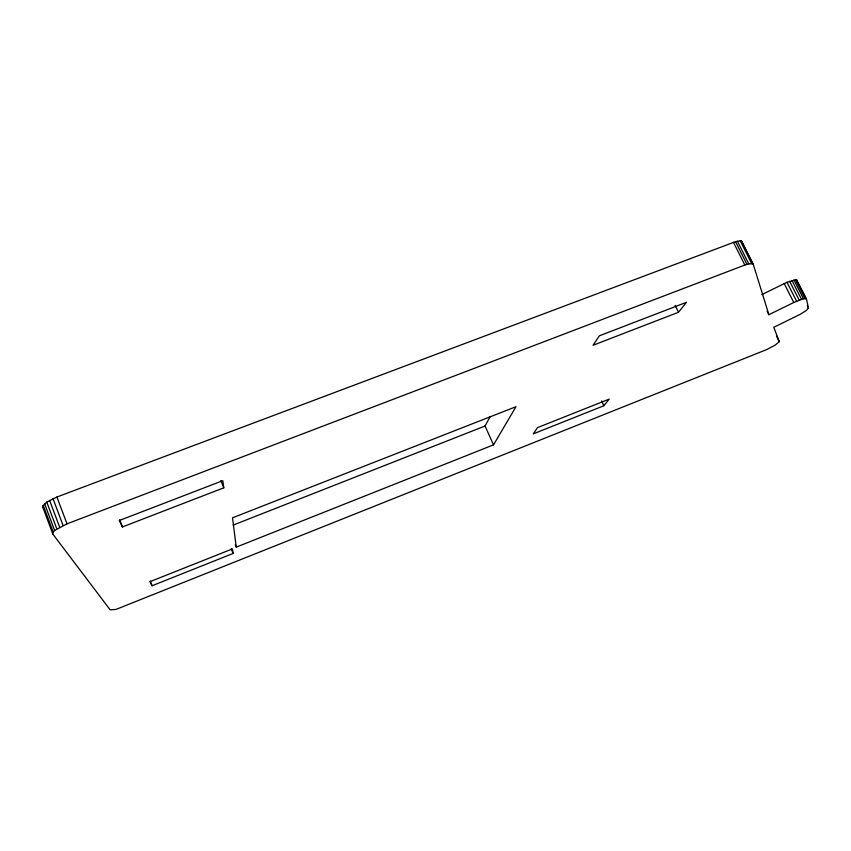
<?xml version="1.0" encoding="UTF-8"?>
<svg xmlns="http://www.w3.org/2000/svg" width="851" height="851" viewBox="0 0 851 851"><rect width="100%" height="100%" fill="white"/><g stroke="black" fill="none" stroke-linecap="round" stroke-linejoin="round"><path stroke-width="1.28" d="M808.45 307.966L806.44 310.402L800.419 314.21L773.793 327.305L779.282 341.708L775.101 345.176L766.517 349.655L115.991 609.412L110.151 609.827L52.879 534.162L42.55 506.441L46.773 502.09L56.911 497.016L735.551 241.641L740.264 240.854L741.806 241.365L753.146 263.916L768.889 314.7L793.781 302.499L803.472 298.765L806.44 298.924L808.45 307.966L807.301 305.7M753.146 263.916L748.784 263.863L744.838 265.044L67.016 523.833L54.602 530.471L52.517 533.109L52.879 534.162M233.131 525.11L485.059 426.011L489.985 416.884M493.506 444.871L515.972 406.704L232.525 517.812L236.248 547.129L493.506 444.871L485.059 426.011M603.88 405.746L609.167 399.13L537.492 427.627L533.269 433.882L603.88 405.746L601.625 400.938M678.502 312.274L686.459 302.307L599.412 335.794L593.03 345.272L678.502 312.274L675.162 305.403M761.783 294.627L787.005 282.277L796.44 279.734L806.44 298.924M152.042 585.765L233.089 553.469L232.44 548.895L149.978 581.669L152.042 585.765L150.212 581.02M122.448 526.939L223.792 487.814L222.781 480.687L119.225 520.535L122.448 526.939L119.704 519.823M796.44 279.734L806.003 298.552M795.419 279.649L804.993 298.499M793.887 279.883L803.472 298.765M791.919 280.415L801.514 299.318M789.6 281.224L799.195 300.137M787.005 282.277L796.589 301.211M784.207 283.564L793.781 302.499M741.21 241.003L752.561 263.597M740.264 240.854L751.624 263.48M737.402 241.184L748.784 263.863M735.551 241.641L746.933 264.363M733.445 242.312L744.838 265.044M767.113 311.147L768.889 314.7M776.474 336.081L779.282 341.708M220.856 480.517L223.792 487.814M235.291 544.768L236.248 547.129M231.227 548.821L233.089 553.469M56.911 497.016L67.016 523.833M53.017 498.686L63.102 525.503M49.613 500.399L59.676 527.216M46.773 502.09L56.815 528.886M44.582 503.707L54.602 530.471M43.156 505.175L53.145 531.896M42.55 506.441L42.944 507.59M741.806 241.365L743.008 245.077M796.898 280.139L797.483 282.564"/></g></svg>
